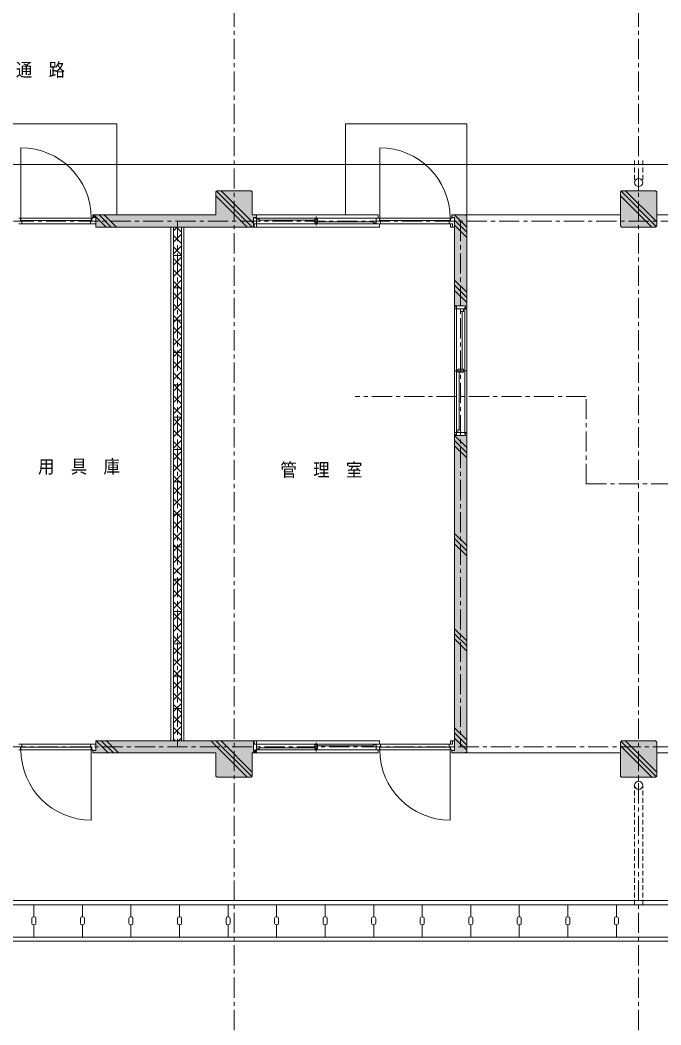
# Model space of a CAD drawing. Units: millimetres at full size, sheet at 1:50; details may follow other scales. Extents: x -19525 to 20275, y -14100 to 14100.
# Drawn here: x 2730 to 10650, y -4624 to 7796 of the extents above; entities that cross this region are included whole.
import ezdxf
from ezdxf.enums import TextEntityAlignment as Align

# ---------------------------------------------------------------- set-up
doc = ezdxf.new("R2010")
doc.units = ezdxf.units.MM
doc.header["$LTSCALE"] = 50
doc.linetypes.add('CHAIN1', pattern=[8, 5, -1, 1, -1])
doc.linetypes.add('DASHED1', pattern=[1.8, 1.2, -0.6])
for name, color, linetype, lineweight in [('0-0_基準線･符号', 7, 'CHAIN1', 9), ('0-3_躯体', 3, 'Continuous', 18), ('0-4_CB', 7, 'Continuous', 9), ('0-6_文字', 3, 'Continuous', 18), ('0-7_建具', 7, 'Continuous', 9), ('0-9_仕上(中)', 7, 'Continuous', 9), ('0-A_仕上(細)', 4, 'Continuous', 9), ('0-C_設備', 7, 'Continuous', 9), ('0-E_ハッチ', 4, 'Continuous', 9), ('0-F_その他', 4, 'Continuous', 9)]:
    doc.layers.add(name, color=color, linetype=linetype, lineweight=lineweight)
doc.styles.add('ＭＳ ゴシック', font='')
doc.styles.get('ＭＳ ゴシック').set_extended_font_data('MS Gothic')

msp = doc.modelspace()

# ---------------------------------------------------------------- linework, layer by layer
at = {"layer": '0-0_基準線･符号'}
for p, q in [((5375, 11562.5), (5375, -9937.5)), ((10375, 11562.5), (10375, -9937.5)), ((19700, 5312.5), (-19450, 5312.5)), ((4675, 5312.5), (4675, -1187.5)), ((8175, 5312.5), (8175, -1187.5)), ((-19450, -1187.5), (19700, -1187.5))]:
    msp.add_line(p, q, dxfattribs=at)
at = {"layer": '0-3_躯体'}
for p, q in [((5165, 5687.5), (5150, 5672.5)), ((5150, 5672.5), (5150, 5387.5)), ((5585, 5687.5), (5165, 5687.5)), ((5585, 5687.5), (5600, 5672.5)), ((5600, 5672.5), (5600, 5387.5)), ((10150, 5672.5), (10165, 5687.5)), ((10150, 5252.5), (10150, 5672.5)), ((10585, 5687.5), (10165, 5687.5)), ((10585, 5687.5), (10600, 5672.5)), ((10600, 5252.5), (10600, 5672.5)), ((3630, 5387.5), (3630, 5347.5)), ((5150, 5387.5), (3630, 5387.5)), ((3630, 5357.5), (3665, 5357.5)), ((3665, 5357.5), (3665, 5237.5)), ((8065, 5387.5), (8065, 5347.5)), ((8235, 5387.5), (8065, 5387.5)), ((8235, 5387.5), (8250, 5372.5)), ((8250, 5372.5), (8250, 4227.5)), ((3635, 5277.5), (3665, 5277.5)), ((5625, 5237.5), (3665, 5237.5)), ((8100, 5237.5), (8075, 5237.5)), ((10165, 5237.5), (10150, 5252.5)), ((10165, 5237.5), (10585, 5237.5)), ((10600, 5252.5), (10585, 5237.5)), ((8225, 4227.5), (8250, 4227.5)), ((8100, 2672.5), (8100, -1112.5)), ((8250, 2697.5), (8225, 2697.5)), ((8250, -1247.5), (8250, 2697.5)), ((5625, -1112.5), (3665, -1112.5)), ((8100, -1112.5), (8075, -1112.5)), ((8100, -1232.5), (8100, -1112.5)), ((10150, -1127.5), (10165, -1112.5)), ((10585, -1112.5), (10165, -1112.5)), ((10585, -1112.5), (10600, -1127.5)), ((3630, -1262.5), (3630, -1222.5)), ((3635, -1152.5), (3665, -1152.5)), ((5650, -1262.5), (5650, -1222.5)), ((8065, -1262.5), (8065, -1222.5)), ((8065, -1232.5), (8100, -1232.5)), ((10150, -1127.5), (10150, -1547.5)), ((10600, -1547.5), (10600, -1127.5)), ((3630, -1262.5), (5150, -1262.5)), ((5150, -1547.5), (5150, -1262.5)), ((5600, -1262.5), (5650, -1262.5)), ((5600, -1547.5), (5600, -1262.5)), ((8235, -1262.5), (8065, -1262.5)), ((8235, -1262.5), (8250, -1247.5)), ((5165, -1562.5), (5150, -1547.5)), ((5165, -1562.5), (5585, -1562.5)), ((5585, -1562.5), (5600, -1547.5)), ((10165, -1562.5), (10150, -1547.5)), ((10585, -1562.5), (10165, -1562.5)), ((10600, -1547.5), (10585, -1562.5))]:
    msp.add_line(p, q, dxfattribs=at)
for points in [[(5600, 5387.5), (5650, 5387.5), (5650, 5347.5)], [(5650, 5357.5), (5615, 5357.5), (5615, 5237.5)], [(8065, 5357.5), (8100, 5357.5), (8100, 4252.5)], [(8235, 4227.5), (8235, 4262.5), (8100, 4262.5)], [(8235, 2697.5), (8235, 2662.5), (8100, 2662.5)], [(3630, -1232.5), (3665, -1232.5), (3665, -1112.5)], [(5650, -1232.5), (5615, -1232.5), (5615, -1112.5)]]:
    msp.add_lwpolyline(points, dxfattribs=at)
at = {"layer": '0-4_CB'}
for p, q in [((4625, 5237.5), (4625, -1112.5)), ((4725, 5237.5), (4725, -1112.5)), ((4725, 4887.5), (4625, 4887.5)), ((4725, 4487.5), (4625, 4487.5)), ((4725, 4087.5), (4625, 4087.5)), ((4725, 3687.5), (4625, 3687.5)), ((4725, 3287.5), (4625, 3287.5)), ((4725, 2887.5), (4625, 2887.5)), ((4725, 2487.5), (4625, 2487.5)), ((4725, 2087.5), (4625, 2087.5)), ((4725, 1687.5), (4625, 1687.5)), ((4725, 1287.5), (4625, 1287.5)), ((4725, 887.5), (4625, 887.5)), ((4725, 487.5), (4625, 487.5)), ((4725, 87.5), (4625, 87.5)), ((4725, -312.5), (4625, -312.5)), ((4725, -712.5), (4625, -712.5))]:
    msp.add_line(p, q, dxfattribs=at)
at = {"layer": '0-6_文字', "linetype": 'CHAIN1'}
for p, q in [((9728.18, 3143.25), (6869.72, 3143.25)), ((9728.18, 2062.5), (9728.18, 3143.25)), ((9728.18, 2062.5), (18444.95, 2062.5))]:
    msp.add_line(p, q, dxfattribs=at)
at = {"layer": '0-7_建具', "color": 4}
for p, q in [((2740, 5347.5), (2740, 6217.5)), ((7175, 5347.5), (7175, 6217.5)), ((5650, 5387.5), (7155, 5387.5)), ((7115, 5347.5), (5665, 5347.5)), ((7155, 5387.5), (7155, 5347.5)), ((2750, 5277.5), (3600, 5277.5)), ((5665, 5277.5), (7115, 5277.5)), ((7185, 5277.5), (8035, 5277.5)), ((8100, 4227.5), (8100, 2697.5)), ((8250, 4227.5), (8250, 2697.5)), ((8125, 2712.5), (8125, 4212.5)), ((8225, 2712.5), (8225, 4212.5)), ((7170, -1112.5), (5650, -1112.5)), ((7170, -1152.5), (7170, -1112.5)), ((3600, -1152.5), (2750, -1152.5)), ((3610, -1222.5), (3610, -2092.5)), ((5665, -1152.5), (7115, -1152.5)), ((7115, -1222.5), (5665, -1222.5)), ((7155, -1222.5), (7155, -1262.5)), ((8035, -1152.5), (7185, -1152.5)), ((8045, -1222.5), (8045, -2092.5)), ((5650, -1262.5), (7155, -1262.5))]:
    msp.add_line(p, q, dxfattribs=at)
at = {"layer": '0-7_建具'}
for p, q in [((2740, 5347.5), (2740, 5317.5)), ((2740, 5347.5), (3610, 5347.5)), ((3610, 5347.5), (3610, 5317.5)), ((5630, 5347.5), (5665, 5347.5)), ((5650, 5277.5), (5650, 5347.5)), ((6390, 5257.5), (6390, 5367.5)), ((7150, 5347.5), (7115, 5347.5)), ((7130, 5277.5), (7130, 5347.5)), ((7175, 5347.5), (7175, 5317.5)), ((7175, 5347.5), (8045, 5347.5)), ((8045, 5347.5), (8045, 5317.5)), ((2740, 5317.5), (3610, 5317.5)), ((5630, 5277.5), (5665, 5277.5)), ((5685, 5324.5), (6373, 5324.5)), ((6373, 5312.5), (6407, 5312.5)), ((6407, 5300.5), (7095, 5300.5)), ((7150, 5277.5), (7115, 5277.5)), ((7175, 5317.5), (8045, 5317.5)), ((8125, 4247.5), (8125, 4212.5)), ((8225, 4227.5), (8125, 4227.5)), ((8225, 4247.5), (8225, 4212.5)), ((8192.14, 3479.5), (8192.14, 4192.5)), ((8175, 3445.5), (8175, 3479.5)), ((8253.57, 3462.5), (8096.43, 3462.5)), ((8157.86, 2732.5), (8157.86, 3445.5)), ((8125, 2677.5), (8125, 2712.5)), ((8225, 2697.5), (8125, 2697.5)), ((8225, 2677.5), (8225, 2712.5)), ((3610, -1192.5), (2740, -1192.5)), ((2740, -1222.5), (2740, -1192.5)), ((3610, -1222.5), (2740, -1222.5)), ((3610, -1222.5), (3610, -1192.5)), ((5630, -1152.5), (5665, -1152.5)), ((5630, -1222.5), (5665, -1222.5)), ((5650, -1152.5), (5650, -1222.5)), ((5685, -1199.5), (6373, -1199.5)), ((6373, -1187.5), (6407, -1187.5)), ((6390, -1132.5), (6390, -1242.5)), ((6407, -1175.5), (7095, -1175.5)), ((7150, -1152.5), (7115, -1152.5)), ((7150, -1222.5), (7115, -1222.5)), ((7130, -1152.5), (7130, -1222.5)), ((7185, -1152.5), (7150, -1152.5)), ((7150, -1222.5), (7170, -1222.5)), ((8045, -1192.5), (7175, -1192.5)), ((7175, -1222.5), (7175, -1192.5)), ((8045, -1222.5), (7175, -1222.5)), ((8035, -1152.5), (8070, -1152.5)), ((8045, -1222.5), (8045, -1192.5)), ((8070, -1222.5), (8050, -1222.5))]:
    msp.add_line(p, q, dxfattribs=at)
for points in [[(2715, 5347.5), (2735, 5347.5), (2735, 5312.5), (2750, 5312.5), (2750, 5277.5), (2715, 5277.5)], [(3635, 5347.5), (3615, 5347.5), (3615, 5312.5), (3600, 5312.5), (3600, 5277.5), (3635, 5277.5)], [(7150, 5347.5), (7170, 5347.5), (7170, 5312.5), (7185, 5312.5), (7185, 5277.5), (7150, 5277.5)], [(8070, 5347.5), (8050, 5347.5), (8050, 5312.5), (8035, 5312.5), (8035, 5277.5), (8070, 5277.5)], [(5650, 5312.5), (5685, 5312.5), (5685, 5336.5), (5650, 5336.5)], [(7130, 5312.5), (7095, 5312.5), (7095, 5288.5), (7130, 5288.5)], [(8175, 4227.5), (8175, 4192.5), (8209.29, 4192.5), (8209.29, 4227.5)], [(8175, 2697.5), (8175, 2732.5), (8140.71, 2732.5), (8140.71, 2697.5)], [(2715, -1222.5), (2735, -1222.5), (2735, -1187.5), (2750, -1187.5), (2750, -1152.5), (2715, -1152.5)], [(3635, -1222.5), (3615, -1222.5), (3615, -1187.5), (3600, -1187.5), (3600, -1152.5), (3635, -1152.5)], [(5650, -1187.5), (5685, -1187.5), (5685, -1211.5), (5650, -1211.5)], [(7130, -1187.5), (7095, -1187.5), (7095, -1163.5), (7130, -1163.5)], [(7170, -1222.5), (7170, -1187.5), (7185, -1187.5), (7185, -1152.5)], [(8050, -1222.5), (8050, -1187.5), (8035, -1187.5), (8035, -1152.5)]]:
    msp.add_lwpolyline(points, dxfattribs=at)
for points in [[(5650, 5277.5), (5625, 5277.5), (5625, 5237.5), (5650, 5237.5)], [(6373, 5288.5), (6407, 5288.5), (6407, 5336.5), (6373, 5336.5)], [(8050, 5277.5), (8075, 5277.5), (8075, 5237.5), (8050, 5237.5)], [(8125, 4227.5), (8100, 4227.5), (8100, 4252.5), (8125, 4252.5)], [(8209.29, 3445.5), (8209.29, 3479.5), (8140.71, 3479.5), (8140.71, 3445.5)], [(8125, 2697.5), (8100, 2697.5), (8100, 2672.5), (8125, 2672.5)], [(5650, -1152.5), (5625, -1152.5), (5625, -1112.5), (5650, -1112.5)], [(8050, -1152.5), (8075, -1152.5), (8075, -1112.5), (8050, -1112.5)], [(6373, -1163.5), (6407, -1163.5), (6407, -1211.5), (6373, -1211.5)]]:
    msp.add_lwpolyline(points, close=True, dxfattribs=at)
at = {"layer": '0-7_建具', "color": 4}
msp.add_lwpolyline([(7170, 5277.5), (7170, 5237.5), (5650, 5237.5)], dxfattribs=at)
for centre, start, end in [((2740, 5347.5), 0, 90), ((7175, 5347.5), 0, 90), ((3610, -1222.5), 180, 270), ((8045, -1222.5), 180, 270)]:
    msp.add_arc(centre, 870, start, end, dxfattribs=at)
at = {"layer": '0-9_仕上(中)', "color": 3, "lineweight": 18}
for p, q in [((4595, 5237.5), (4595, -1112.5)), ((4755, 5237.5), (4755, -1112.5))]:
    msp.add_line(p, q, dxfattribs=at)
at = {"layer": '0-A_仕上(細)'}
for p, q in [((3925, 6512.5), (2425, 6512.5)), ((3925, 6512.5), (3925, 5387.5)), ((6750, 5387.5), (6750, 6512.5)), ((8250, 6512.5), (6750, 6512.5)), ((8250, 5387.5), (8250, 6512.5)), ((8250, 5387.5), (10150, 5387.5)), ((10600, 5387.5), (15000, 5387.5)), ((8235, -1262.5), (10150, -1262.5)), ((10600, -1262.5), (15000, -1262.5))]:
    msp.add_line(p, q, dxfattribs=at)
at = {"layer": '0-C_設備', "color": 4, "linetype": 'DASHED1'}
for p, q in [((10325, 6062.5), (10325, 5787.5)), ((10425, 6062.5), (10425, 5787.5)), ((10325, -3137.5), (10325, -1662.5)), ((10425, -3137.5), (10425, -1662.5))]:
    msp.add_line(p, q, dxfattribs=at)
at = {"layer": '0-C_設備'}
for p, q in [((10375, 5737.5), (10375, 5687.5)), ((10375, -1612.5), (10375, -1562.5))]:
    msp.add_line(p, q, dxfattribs=at)
for centre in [(10375, 5787.5), (10375, -1662.5)]:
    msp.add_circle(centre, 50, dxfattribs=at)
at = {"layer": '0-E_ハッチ'}
for p, q in [((5150, 5623.86), (5536.36, 5237.5)), ((5600, 5237.5), (5157.5, 5680)), ((5213.64, 5687.5), (5615, 5286.14)), ((10150, 5623.86), (10536.36, 5237.5)), ((10592.5, 5245), (10157.5, 5680)), ((10213.64, 5687.5), (10600, 5301.14)), ((3642.29, 5387.5), (3792.29, 5237.5)), ((3705.93, 5387.5), (3855.93, 5237.5)), ((3769.57, 5387.5), (3919.57, 5237.5)), ((8100, 5387.5), (8250, 5237.5)), ((4625, 5190.69), (4671.81, 5237.5)), ((4661.99, 5237.5), (4725, 5174.49)), ((8100, 5323.86), (8250, 5173.86)), ((8100, 5260.22), (8250, 5110.22)), ((4625, 5049.26), (4725, 5149.26)), ((4625, 5133.07), (4725, 5033.07)), ((4625, 4907.84), (4725, 5007.84)), ((4625, 4991.65), (4725, 4891.65)), ((4625, 4766.42), (4725, 4866.42)), ((4625, 4850.23), (4725, 4750.23)), ((4625, 4625), (4725, 4725)), ((4625, 4708.81), (4725, 4608.81)), ((4625, 4483.58), (4725, 4583.58)), ((4625, 4567.39), (4725, 4467.39)), ((8100, 4581.44), (8250, 4431.44)), ((8100, 4517.8), (8250, 4367.8)), ((4625, 4342.16), (4725, 4442.16)), ((4625, 4425.97), (4725, 4325.97)), ((8100, 4454.16), (8250, 4304.16)), ((4625, 4200.74), (4725, 4300.74)), ((4625, 4284.55), (4725, 4184.55)), ((4625, 4059.31), (4725, 4159.31)), ((4625, 4143.12), (4725, 4043.12)), ((4625, 3917.89), (4725, 4017.89)), ((4625, 4001.7), (4725, 3901.7)), ((4625, 3776.47), (4725, 3876.47)), ((4625, 3860.28), (4725, 3760.28)), ((4625, 3635.05), (4725, 3735.05)), ((4625, 3718.86), (4725, 3618.86)), ((4625, 3493.63), (4725, 3593.63)), ((4625, 3577.44), (4725, 3477.44)), ((4625, 3352.21), (4725, 3452.21)), ((4625, 3436.02), (4725, 3336.02)), ((4625, 3210.79), (4725, 3310.79)), ((4625, 3294.6), (4725, 3194.6)), ((4625, 3069.37), (4725, 3169.37)), ((4625, 3153.17), (4725, 3053.17)), ((4625, 2927.94), (4725, 3027.94)), ((4625, 3011.75), (4725, 2911.75)), ((4625, 2786.52), (4725, 2886.52)), ((4625, 2870.33), (4725, 2770.33)), ((4625, 2645.1), (4725, 2745.1)), ((4625, 2728.91), (4725, 2628.91)), ((8100, 2662.5), (8250, 2512.5)), ((4625, 2503.68), (4725, 2603.68)), ((4625, 2587.49), (4725, 2487.49)), ((8100, 2598.86), (8250, 2448.86)), ((8100, 2535.22), (8250, 2385.22)), ((4625, 2362.26), (4725, 2462.26)), ((4625, 2446.07), (4725, 2346.07)), ((4625, 2220.84), (4725, 2320.84)), ((4625, 2304.65), (4725, 2204.65)), ((4625, 2079.42), (4725, 2179.42)), ((4625, 2163.23), (4725, 2063.23)), ((4625, 1937.99), (4725, 2037.99)), ((4625, 2021.8), (4725, 1921.8)), ((4625, 1796.57), (4725, 1896.57)), ((4625, 1880.38), (4725, 1780.38)), ((4625, 1655.15), (4725, 1755.15)), ((4625, 1738.96), (4725, 1638.96)), ((4625, 1513.73), (4725, 1613.73)), ((4625, 1597.54), (4725, 1497.54)), ((4625, 1372.31), (4725, 1472.31)), ((4625, 1456.12), (4725, 1356.12)), ((8100, 1451.51), (8250, 1301.51)), ((8100, 1387.87), (8250, 1237.87)), ((4625, 1230.89), (4725, 1330.89)), ((4625, 1314.7), (4725, 1214.7)), ((8100, 1324.23), (8250, 1174.23)), ((4625, 1089.47), (4725, 1189.47)), ((4625, 1173.28), (4725, 1073.28)), ((4625, 948.04), (4725, 1048.04)), ((4625, 1031.85), (4725, 931.85)), ((4625, 806.62), (4725, 906.62)), ((4625, 890.43), (4725, 790.43)), ((4625, 665.2), (4725, 765.2)), ((4625, 749.01), (4725, 649.01)), ((4625, 523.78), (4725, 623.78)), ((4625, 607.59), (4725, 507.59)), ((4625, 382.36), (4725, 482.36)), ((4625, 466.17), (4725, 366.17)), ((4625, 240.94), (4725, 340.94)), ((4625, 324.75), (4725, 224.75)), ((8100, 273.68), (8250, 123.68)), ((4625, 99.52), (4725, 199.52)), ((4625, 183.33), (4725, 83.33)), ((8100, 210.04), (8250, 60.04)), ((8100, 146.4), (8250, -3.6)), ((4625, -41.9), (4725, 58.1)), ((4625, 41.9), (4725, -58.1)), ((4625, -183.33), (4725, -83.33)), ((4625, -99.52), (4725, -199.52)), ((4625, -324.75), (4725, -224.75)), ((4625, -240.94), (4725, -340.94)), ((4625, -466.17), (4725, -366.17)), ((4625, -382.36), (4725, -482.36)), ((4625, -607.59), (4725, -507.59)), ((4625, -523.78), (4725, -623.78)), ((4625, -749.01), (4725, -649.01)), ((4625, -665.2), (4725, -765.2)), ((4625, -890.43), (4725, -790.43)), ((4625, -806.62), (4725, -906.62)), ((4625, -1031.85), (4725, -931.85)), ((4625, -948.04), (4725, -1048.04)), ((8100, -951.48), (8250, -1101.48)), ((3670.23, -1112.5), (3820.23, -1262.5)), ((3733.87, -1112.5), (3883.87, -1262.5)), ((3797.51, -1112.5), (3947.51, -1262.5)), ((4625, -1089.47), (4648.03, -1112.5)), ((4685.78, -1112.5), (4725, -1073.28)), ((5086.36, -1112.5), (5536.36, -1562.5)), ((5592.5, -1555), (5150, -1112.5)), ((5213.64, -1112.5), (5600, -1498.86)), ((8100, -1015.12), (8250, -1165.12)), ((8100, -1078.76), (8250, -1228.76)), ((10213.64, -1112.5), (10600, -1498.86)), ((10150, -1176.14), (10536.36, -1562.5)), ((10592.5, -1555), (10157.5, -1120))]:
    msp.add_line(p, q, dxfattribs=at)
at = {"layer": '0-F_その他', "color": 7}
for p, q in [((17200, 6012.5), (-16450, 6012.5)), ((17200, -3087.5), (-16450, -3087.5)), ((18700, -3587.5), (-17950, -3587.5))]:
    msp.add_line(p, q, dxfattribs=at)
at = {"layer": '0-F_その他'}
for p, q in [((18700, -3137.5), (-17950, -3137.5)), ((2900, -3137.5), (2900, -3287.5)), ((3500, -3137.5), (3500, -3287.5)), ((4100, -3137.5), (4100, -3287.5)), ((4700, -3137.5), (4700, -3287.5)), ((5300, -3137.5), (5300, -3287.5)), ((5900, -3137.5), (5900, -3287.5)), ((6500, -3137.5), (6500, -3287.5)), ((7100, -3137.5), (7100, -3287.5)), ((7700, -3137.5), (7700, -3287.5)), ((8300, -3137.5), (8300, -3287.5)), ((8900, -3137.5), (8900, -3287.5)), ((9500, -3137.5), (9500, -3287.5)), ((10100, -3137.5), (10100, -3287.5)), ((2875, -3307.5), (2875, -3367.5)), ((2895, -3287.5), (2905, -3287.5)), ((2925, -3307.5), (2925, -3367.5)), ((3475, -3307.5), (3475, -3367.5)), ((3495, -3287.5), (3505, -3287.5)), ((3525, -3307.5), (3525, -3367.5)), ((4075, -3307.5), (4075, -3367.5)), ((4095, -3287.5), (4105, -3287.5)), ((4125, -3307.5), (4125, -3367.5)), ((4675, -3307.5), (4675, -3367.5)), ((4695, -3287.5), (4705, -3287.5)), ((4725, -3307.5), (4725, -3367.5)), ((5275, -3307.5), (5275, -3367.5)), ((5295, -3287.5), (5305, -3287.5)), ((5325, -3307.5), (5325, -3367.5)), ((5875, -3307.5), (5875, -3367.5)), ((5895, -3287.5), (5905, -3287.5)), ((5925, -3307.5), (5925, -3367.5)), ((6475, -3307.5), (6475, -3367.5)), ((6495, -3287.5), (6505, -3287.5)), ((6525, -3307.5), (6525, -3367.5)), ((7075, -3307.5), (7075, -3367.5)), ((7095, -3287.5), (7105, -3287.5)), ((7125, -3307.5), (7125, -3367.5)), ((7675, -3307.5), (7675, -3367.5)), ((7695, -3287.5), (7705, -3287.5)), ((7725, -3307.5), (7725, -3367.5)), ((8275, -3307.5), (8275, -3367.5)), ((8295, -3287.5), (8305, -3287.5)), ((8325, -3307.5), (8325, -3367.5)), ((8875, -3307.5), (8875, -3367.5)), ((8895, -3287.5), (8905, -3287.5)), ((8925, -3307.5), (8925, -3367.5)), ((9475, -3307.5), (9475, -3367.5)), ((9495, -3287.5), (9505, -3287.5)), ((9525, -3307.5), (9525, -3367.5)), ((10075, -3307.5), (10075, -3367.5)), ((10095, -3287.5), (10105, -3287.5)), ((10125, -3307.5), (10125, -3367.5)), ((2905, -3387.5), (2895, -3387.5)), ((2900, -3387.5), (2900, -3537.5)), ((3505, -3387.5), (3495, -3387.5)), ((3500, -3387.5), (3500, -3537.5)), ((4105, -3387.5), (4095, -3387.5)), ((4100, -3387.5), (4100, -3537.5)), ((4705, -3387.5), (4695, -3387.5)), ((4700, -3387.5), (4700, -3537.5)), ((5305, -3387.5), (5295, -3387.5)), ((5300, -3387.5), (5300, -3537.5)), ((5905, -3387.5), (5895, -3387.5)), ((5900, -3387.5), (5900, -3537.5)), ((6505, -3387.5), (6495, -3387.5)), ((6500, -3387.5), (6500, -3537.5)), ((7105, -3387.5), (7095, -3387.5)), ((7100, -3387.5), (7100, -3537.5)), ((7705, -3387.5), (7695, -3387.5)), ((7700, -3387.5), (7700, -3537.5)), ((8305, -3387.5), (8295, -3387.5)), ((8300, -3387.5), (8300, -3537.5)), ((8905, -3387.5), (8895, -3387.5)), ((8900, -3387.5), (8900, -3537.5)), ((9505, -3387.5), (9495, -3387.5)), ((9500, -3387.5), (9500, -3537.5)), ((10105, -3387.5), (10095, -3387.5)), ((10100, -3387.5), (10100, -3537.5)), ((18700, -3537.5), (-17950, -3537.5))]:
    msp.add_line(p, q, dxfattribs=at)
for centre, start, end in [((2895, -3307.5), 90, 180), ((2905, -3307.5), 0, 90), ((3495, -3307.5), 90, 180), ((3505, -3307.5), 0, 90), ((4095, -3307.5), 90, 180), ((4105, -3307.5), 0, 90), ((4695, -3307.5), 90, 180), ((4705, -3307.5), 0, 90), ((5295, -3307.5), 90, 180), ((5305, -3307.5), 0, 90), ((5895, -3307.5), 90, 180), ((5905, -3307.5), 0, 90), ((6495, -3307.5), 90, 180), ((6505, -3307.5), 0, 90), ((7095, -3307.5), 90, 180), ((7105, -3307.5), 0, 90), ((7695, -3307.5), 90, 180), ((7705, -3307.5), 0, 90), ((8295, -3307.5), 90, 180), ((8305, -3307.5), 0, 90), ((8895, -3307.5), 90, 180), ((8905, -3307.5), 0, 90), ((9495, -3307.5), 90, 180), ((9505, -3307.5), 0, 90), ((10095, -3307.5), 90, 180), ((10105, -3307.5), 0, 90), ((2895, -3367.5), 180, 270), ((2905, -3367.5), 270, 0), ((3495, -3367.5), 180, 270), ((3505, -3367.5), 270, 0), ((4095, -3367.5), 180, 270), ((4105, -3367.5), 270, 0), ((4695, -3367.5), 180, 270), ((4705, -3367.5), 270, 0), ((5295, -3367.5), 180, 270), ((5305, -3367.5), 270, 0), ((5895, -3367.5), 180, 270), ((5905, -3367.5), 270, 0), ((6495, -3367.5), 180, 270), ((6505, -3367.5), 270, 0), ((7095, -3367.5), 180, 270), ((7105, -3367.5), 270, 0), ((7695, -3367.5), 180, 270), ((7705, -3367.5), 270, 0), ((8295, -3367.5), 180, 270), ((8305, -3367.5), 270, 0), ((8895, -3367.5), 180, 270), ((8905, -3367.5), 270, 0), ((9495, -3367.5), 180, 270), ((9505, -3367.5), 270, 0), ((10095, -3367.5), 180, 270), ((10105, -3367.5), 270, 0)]:
    msp.add_arc(centre, 20, start, end, dxfattribs=at)
at = {"layer": '0-F_その他', "color": 253}
for points in [[(5600, 5387.5), (5165, 5687.5), (5150, 5672.5)], [(5600, 5387.5), (5150, 5672.5), (5150, 5387.5)], [(5600, 5387.5), (5585, 5687.5), (5165, 5687.5)], [(5600, 5387.5), (5600, 5672.5), (5585, 5687.5)], [(10150, 5672.5), (10165, 5687.5), (10150, 5252.5), (10165, 5237.5)], [(10165, 5687.5), (10585, 5687.5), (10165, 5237.5), (10585, 5237.5)], [(10585, 5687.5), (10600, 5672.5), (10585, 5237.5), (10600, 5252.5)], [(3630, 5387.5), (3630, 5357.5), (3665, 5357.5)], [(5600, 5387.5), (3630, 5387.5), (3665, 5357.5)], [(3665, 5357.5), (5650, 5357.5), (5650, 5387.5)], [(3665, 5357.5), (5650, 5387.5), (5600, 5387.5)], [(3665, 5357.5), (3665, 5237.5), (5615, 5237.5)], [(3665, 5357.5), (5615, 5237.5), (5615, 5357.5)], [(8235, 5387.5), (8065, 5387.5), (8065, 5357.5)], [(8235, 5387.5), (8065, 5357.5), (8100, 5357.5)], [(8235, 5387.5), (8100, 5357.5), (8100, 4262.5)], [(8235, 5387.5), (8100, 4262.5), (8235, 4262.5)], [(8235, 4227.5), (8250, 5372.5), (8235, 5387.5)], [(8235, 4227.5), (8250, 4227.5), (8250, 5372.5)], [(8250, -1247.5), (8235, 2662.5), (8100, 2662.5)], [(8250, -1247.5), (8100, 2662.5), (8100, -1232.5)], [(8250, -1247.5), (8250, 2697.5), (8235, 2697.5)], [(8250, -1247.5), (8235, 2697.5), (8235, 2662.5)], [(5615, -1232.5), (5615, -1112.5), (3665, -1112.5)], [(5615, -1232.5), (3665, -1112.5), (3665, -1232.5)], [(10150, -1127.5), (10165, -1112.5), (10150, -1547.5), (10165, -1562.5)], [(10165, -1112.5), (10585, -1112.5), (10165, -1562.5), (10585, -1562.5)], [(10585, -1112.5), (10600, -1127.5), (10585, -1562.5), (10600, -1547.5)], [(3630, -1232.5), (3630, -1262.5), (5150, -1262.5)], [(5615, -1232.5), (3630, -1232.5), (5150, -1262.5)], [(5615, -1232.5), (5150, -1262.5), (5150, -1547.5)], [(5615, -1232.5), (5150, -1547.5), (5600, -1262.5)], [(5615, -1232.5), (5600, -1262.5), (5650, -1262.5)], [(5650, -1262.5), (5650, -1232.5), (5615, -1232.5)], [(8065, -1232.5), (8065, -1262.5), (8235, -1262.5)], [(8065, -1232.5), (8235, -1262.5), (8250, -1247.5)], [(8250, -1247.5), (8100, -1232.5), (8065, -1232.5)], [(5150, -1547.5), (5600, -1547.5), (5600, -1262.5)], [(5150, -1547.5), (5165, -1562.5), (5585, -1562.5)], [(5150, -1547.5), (5585, -1562.5), (5600, -1547.5)]]:
    msp.add_solid(points, dxfattribs=at)

# ---------------------------------------------------------------- texts
at = {"layer": '0-6_文字', "color": 2, "style": 'ＭＳ ゴシック', "width": 0.9}
for s, p in [('通\u3000路', (2677.64, 7050.21)), ('用\u3000具\u3000庫', (2951.38, 2145.57)), ('管\u3000理\u3000室', (5946.35, 2104.64))]:
    msp.add_text(s, height=165, dxfattribs=at).set_placement(p, align=Align.BOTTOM_LEFT)

doc.saveas('drawing.dxf')
